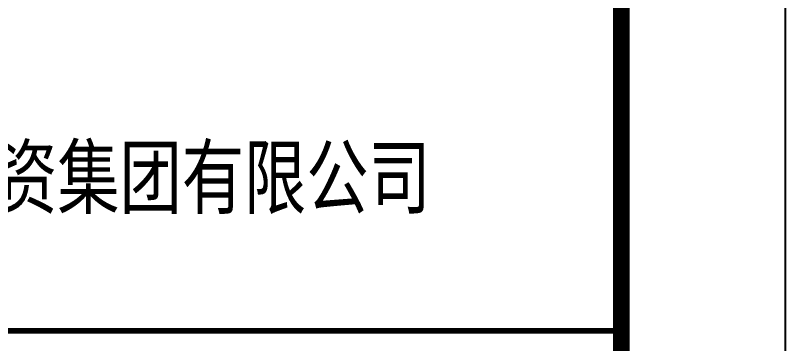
# Model space of a CAD drawing. Extents: x 28773 to 175644, y 7355 to 486294.
# Drawn here: x 149956 to 154644, y 78473 to 80472 of the extents above; entities that cross this region are included whole.
import ezdxf

# ---------------------------------------------------------------- set-up
doc = ezdxf.new("R2010")
doc.units = 0
doc.header["$LTSCALE"] = 1000
doc.header["$MEASUREMENT"] = 0
doc.layers.add('PUB_TITLE', color=7, linetype='Continuous')
doc.layers.add('TWT_TITLE', color=7, linetype='Continuous')
doc.styles.add('-宋体', font='', dxfattribs={"width": 0.8})
doc.styles.get('-宋体').set_extended_font_data('SimSun')

msp = doc.modelspace()

# ---------------------------------------------------------------- linework, layer by layer
at = {"const_width": 34}
msp.add_lwpolyline([(145644.1, 78551.4), (153644.1, 78551.4)], dxfattribs=at)
at = {"layer": 'PUB_TITLE', "const_width": 100}
msp.add_lwpolyline([(145644.1, 126951), (153644.1, 126951), (153644.1, 69551.4), (145644.1, 69551.4)], close=True, dxfattribs=at)
at = {"layer": 'TWT_TITLE'}
msp.add_lwpolyline([(70544.1, 68551), (154644.1, 68551), (154644.1, 127951), (70544.1, 127951)], close=True, dxfattribs=at)
at = {"layer": 'TWT_TITLE', "const_width": 100}
msp.add_lwpolyline([(73044.1, 69551), (153644.1, 69551), (153644.1, 126951), (73044.1, 126951)], close=True, dxfattribs=at)

# ---------------------------------------------------------------- texts
at = {"style": '-宋体', "width": 0.75}
msp.add_text('喀什城建投资集团有限公司', height=370.273, dxfattribs=at).set_placement((147938.5, 79301.7))

doc.saveas('drawing.dxf')
